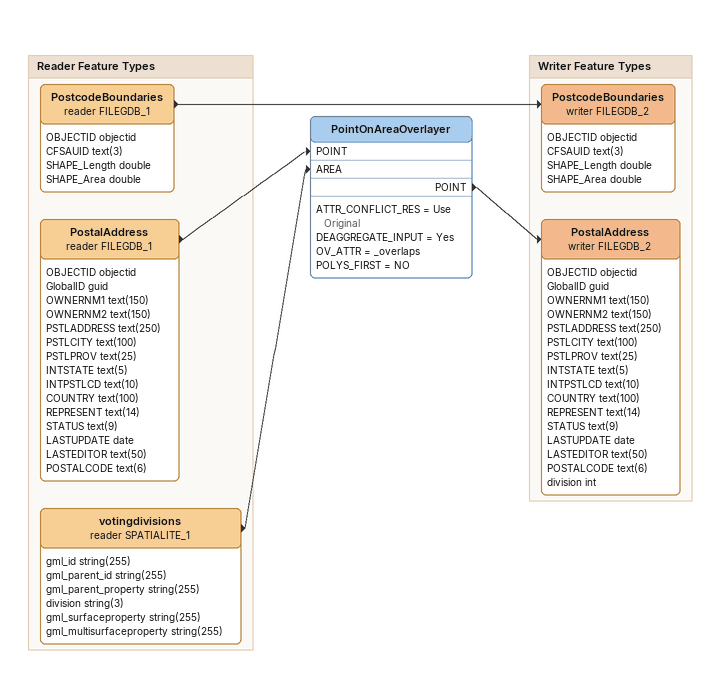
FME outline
PointOnAreaOverlayer
    ATTR_CONFLICT_RES = Use Original
    DEAGGREGATE_INPUT = Yes
    OV_ATTR = _overlaps
    POLYS_FIRST = NO
    POINT -> PostalAddress (writer FILEGDB_2)

Bookmark: Reader Feature Types
PostcodeBoundaries (reader FILEGDB_1)
    attributes: OBJECTID objectid, CFSAUID text(3), SHAPE_Length double, SHAPE_Area double
    -> PostcodeBoundaries (writer FILEGDB_2)
PostalAddress (reader FILEGDB_1)
    attributes: OBJECTID objectid, GlobalID guid, OWNERNM1 text(150), OWNERNM2 text(150), PSTLADDRESS text(250), PSTLCITY text(100), PSTLPROV text(25), INTSTATE text(5), INTPSTLCD text(10), COUNTRY text(100), REPRESENT text(14), STATUS text(9), LASTUPDATE date, LASTEDITOR text(50), POSTALCODE text(6)
    -> PointOnAreaOverlayer [POINT]
votingdivisions (reader SPATIALITE_1)
    attributes: gml_id string(255), gml_parent_id string(255), gml_parent_property string(255), division string(3), gml_surfaceproperty string(255), gml_multisurfaceproperty string(255)
    -> PointOnAreaOverlayer [AREA]

Bookmark: Writer Feature Types
PostcodeBoundaries (writer FILEGDB_2)
    attributes: OBJECTID objectid, CFSAUID text(3), SHAPE_Length double, SHAPE_Area double
PostalAddress (writer FILEGDB_2)
    attributes: OBJECTID objectid, GlobalID guid, OWNERNM1 text(150), OWNERNM2 text(150), PSTLADDRESS text(250), PSTLCITY text(100), PSTLPROV text(25), INTSTATE text(5), INTPSTLCD text(10), COUNTRY text(100), REPRESENT text(14), STATUS text(9), LASTUPDATE date, LASTEDITOR text(50), POSTALCODE text(6), division int
